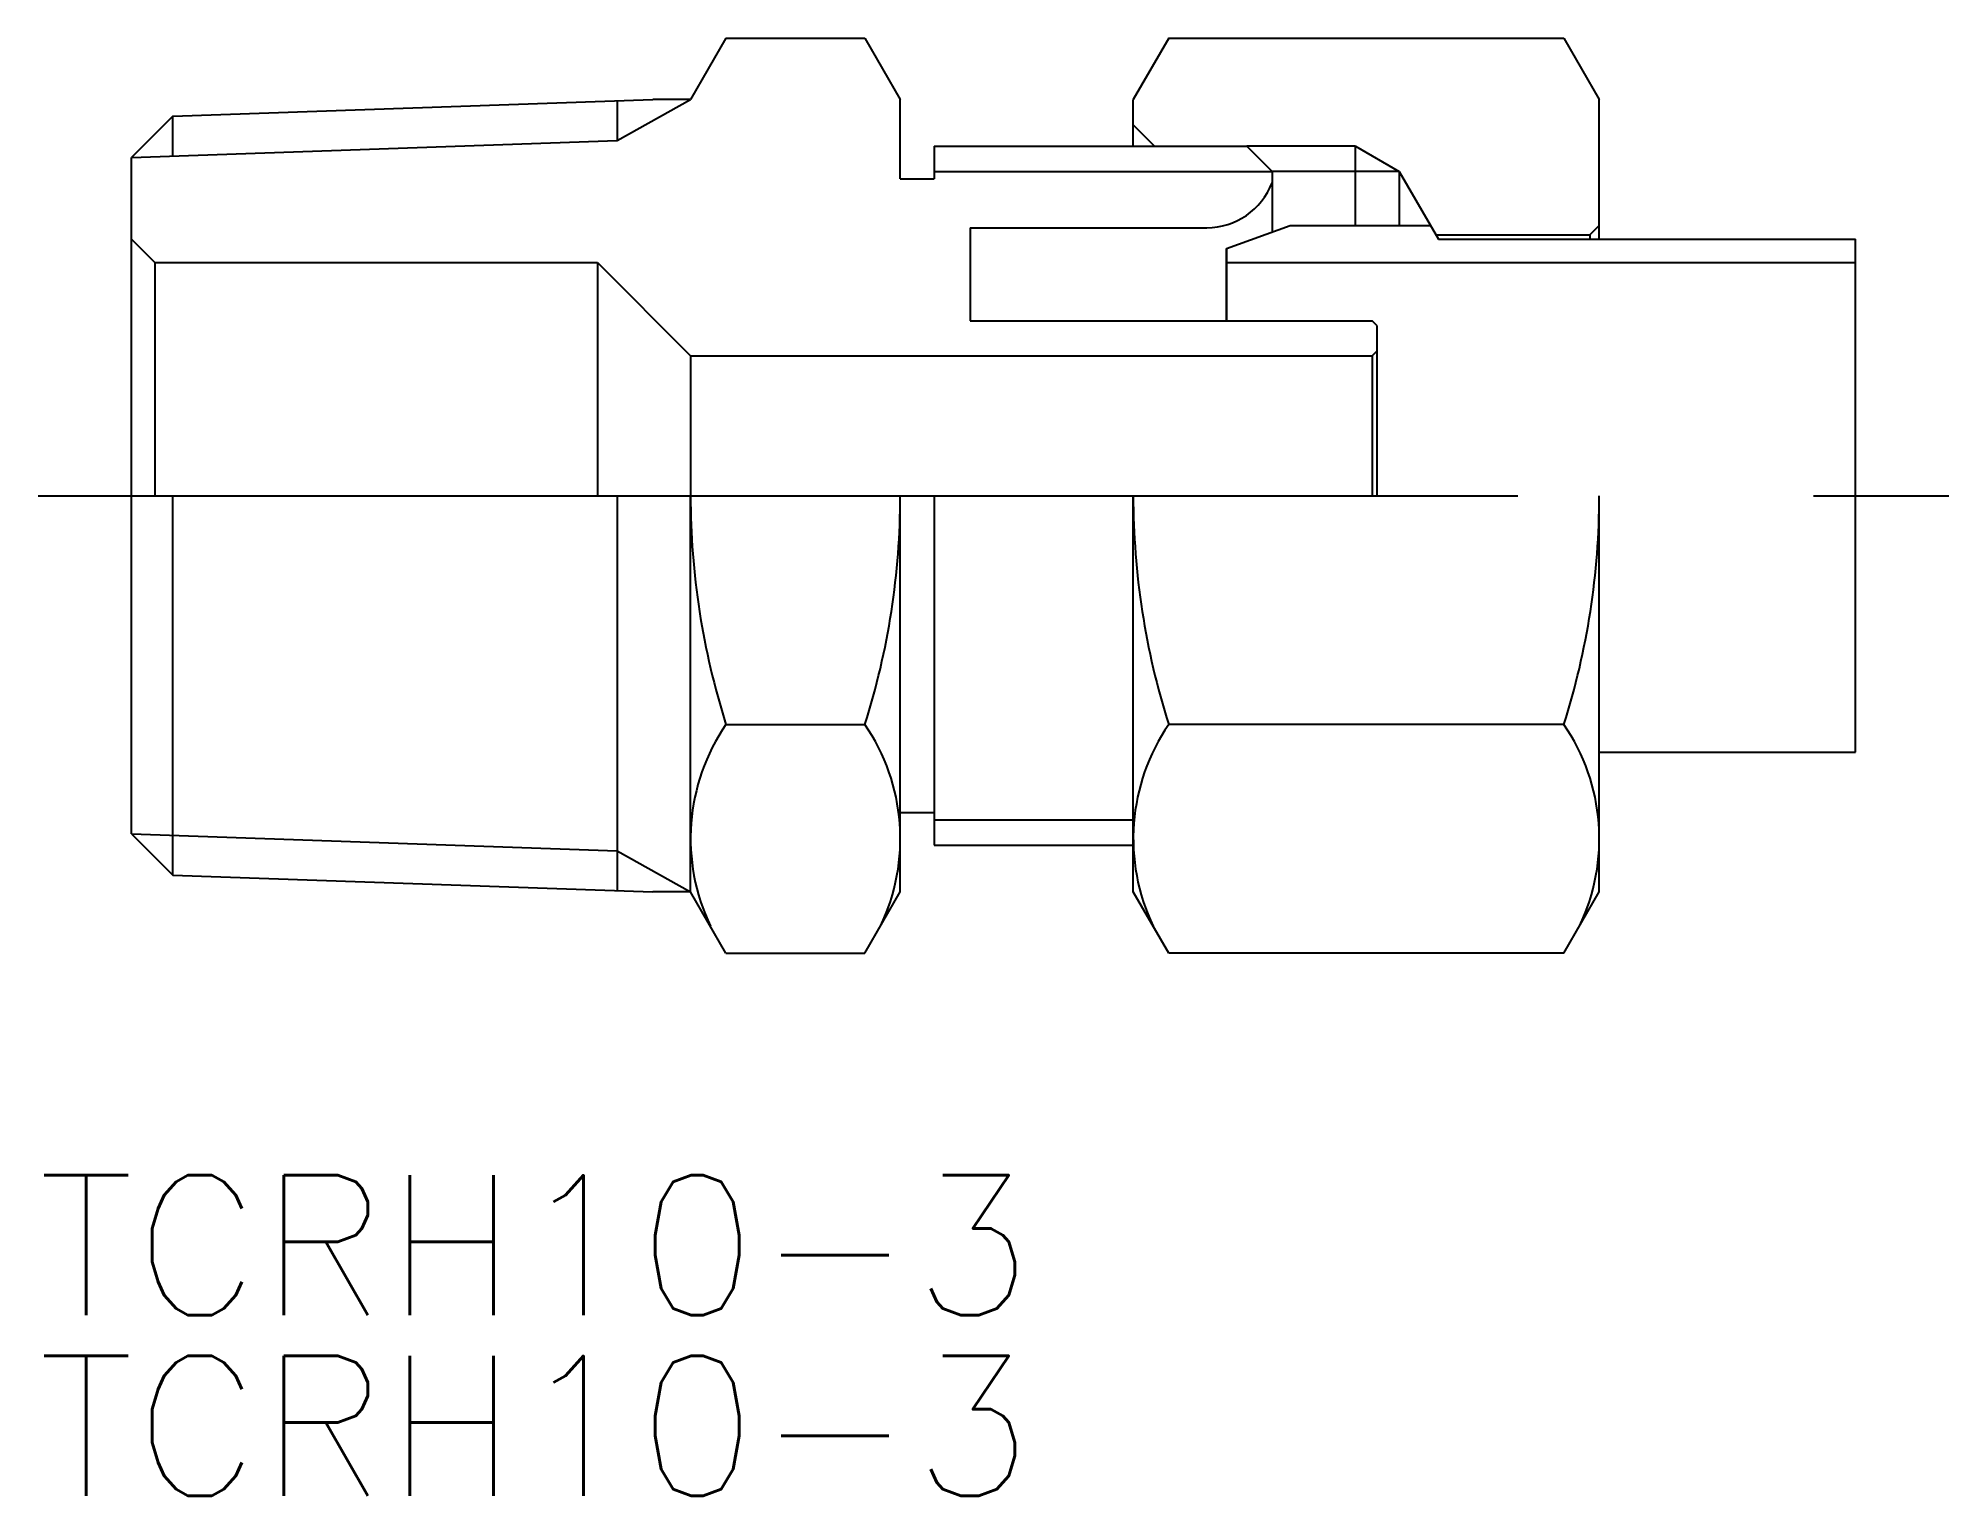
# Model space of a CAD drawing. Extents: x -2 to 39, y -21.5 to 9.8.
import ezdxf

# ---------------------------------------------------------------- set-up
doc = ezdxf.new("R2010")
doc.units = 0
doc.linetypes.add('CENTER', pattern=[50.8, 31.75, -6.35, 6.35, -6.35])
doc.layers.get('0').update_dxf_attribs({"linetype": 'CONTINUOUS'})
doc.layers.add('CENTER', color=1, linetype='CENTER')
doc.styles.get("Standard").update_dxf_attribs({"font": 'txt.shx', "height": 3, "bigfont": 'bigfont.shx'})

msp = doc.modelspace()

# ---------------------------------------------------------------- linework, layer by layer
at = {"color": 7, "linetype": 'CONTINUOUS'}
for p, q in [((12.759, 9.815), (12, 8.5)), ((12.759, 9.815), (15.741, 9.815)), ((15.741, 9.815), (16.5, 8.5)), ((22.259, 9.815), (21.5, 8.5)), ((22.259, 9.815), (30.741, 9.815)), ((30.741, 9.815), (31.5, 8.5)), ((0.887, 8.14), (11.19, 8.5)), ((10.422, 8.473), (10.422, 7.617)), ((12, 8.5), (11.19, 8.5)), ((16.5, 6.8), (16.5, 8.5)), ((21.5, 7.5), (21.5, 8.5)), ((31.5, 5.5), (31.5, 8.5)), ((0.887, 8.14), (0, 7.253)), ((0.887, 7.284), (0.887, 8.14)), ((21.958, 7.5), (21.5, 7.959)), ((17.227, 7.5), (23.936, 7.5)), ((17.227, 7.5), (17.227, 6.8)), ((23.936, 7.5), (24.477, 6.958)), ((26.27, 5.8), (26.27, 7.5)), ((0, -7.253), (0, 7.253)), ((16.5, 6.8), (17.227, 6.8)), ((27.208, 6.958), (24.477, 6.958)), ((24.477, 6.958), (24.477, 5.659)), ((27.208, 6.958), (28.05, 5.5)), ((27.208, 6.958), (27.208, 5.8)), ((18, 5.75), (23.077, 5.75)), ((18, 5.75), (18, 3.75)), ((23.5, 5.304), (24.864, 5.8)), ((24.864, 5.8), (27.876, 5.8)), ((31.5, 5.794), (31.3, 5.594)), ((0.5, 5), (0, 5.5)), ((27.996, 5.594), (31.3, 5.594)), ((28.05, 5.5), (37, 5.5)), ((31.3, 5.594), (31.3, 5.5)), ((37, -5.5), (37, 5.5)), ((0.5, 5), (10, 5)), ((0.5, 5), (0.5, 0)), ((10, 5), (10, 0)), ((10, 5), (12, 3)), ((23.5, 5.304), (23.5, 3.75)), ((23.5, 3.75), (23.5, 5.304)), ((23.5, 5), (37, 5)), ((18, 3.75), (26.627, 3.75)), ((26.727, 3.65), (26.627, 3.75)), ((26.727, 3.65), (26.727, 0)), ((12, 3), (12, 0)), ((12, 3), (26.627, 3)), ((26.727, 3.1), (26.627, 3)), ((26.627, 3), (26.627, 0)), ((12, -8.5), (12, 0)), ((16.5, -8.5), (16.5, 0)), ((17.227, 0), (17.227, -7.5)), ((21.5, -8.5), (21.5, 0)), ((31.5, -8.5), (31.5, 0)), ((0.887, -8.14), (0.887, 0)), ((10.422, 0), (10.422, -8.473)), ((12.759, -4.907), (15.741, -4.907)), ((30.741, -4.907), (22.259, -4.907)), ((31.5, -5.5), (37, -5.5)), ((16.5, -6.8), (17.227, -6.8)), ((0, -7.253), (0.887, -8.14)), ((17.227, -7.5), (21.5, -7.5)), ((0.887, -8.14), (11.19, -8.5)), ((12, -8.5), (11.19, -8.5)), ((12.759, -9.815), (12, -8.5)), ((15.741, -9.815), (16.5, -8.5)), ((22.259, -9.815), (21.5, -8.5)), ((30.741, -9.815), (31.5, -8.5)), ((12.759, -9.815), (15.741, -9.815)), ((30.741, -9.815), (22.259, -9.815))]:
    msp.add_line(p, q, dxfattribs=at)
at = {"color": 3, "linetype": 'CONTINUOUS'}
for p, q in [((10.422, 7.617), (12, 8.5)), ((0, 7.253), (10.422, 7.617)), ((26.27, 7.5), (23.936, 7.5)), ((26.27, 7.5), (27.208, 6.958)), ((17.227, 6.958), (24.477, 6.958)), ((17.227, -6.958), (21.5, -6.958)), ((0, -7.253), (10.422, -7.617)), ((10.422, -7.617), (12, -8.5))]:
    msp.add_line(p, q, dxfattribs=at)
at = {"color": 7, "linetype": 'CONTINUOUS'}
for centre, radius, start, end in [((23.077, 7.25), 1.5, 270, 338.9605), ((28.241, 0), 16.241, 180, 197.588), ((0.259, 0), 16.241, 342.412, 0), ((37.741, 0), 16.241, 180, 197.588), ((15.259, 0), 16.241, 342.412, 0), ((16.345, -7.361), 4.345, 145.6158, 205.6158), ((12.155, -7.361), 4.345, 334.3842, 34.3842), ((25.845, -7.361), 4.345, 145.6158, 205.6158), ((27.155, -7.361), 4.345, 334.3842, 34.3842)]:
    msp.add_arc(centre, radius, start, end, dxfattribs=at)
at = {"layer": 'CENTER', "color": 1, "linetype": 'CENTER'}
msp.add_line((-2, 0), (39, 0), dxfattribs=at)

# ---------------------------------------------------------------- texts
at = {"color": 7, "linetype": 'CONTINUOUS'}
for p in [(-2, -17.58), (-2, -21.457)]:
    msp.add_text('TCRH10-3', height=3, dxfattribs=at).set_placement(p)

doc.saveas('drawing.dxf')
